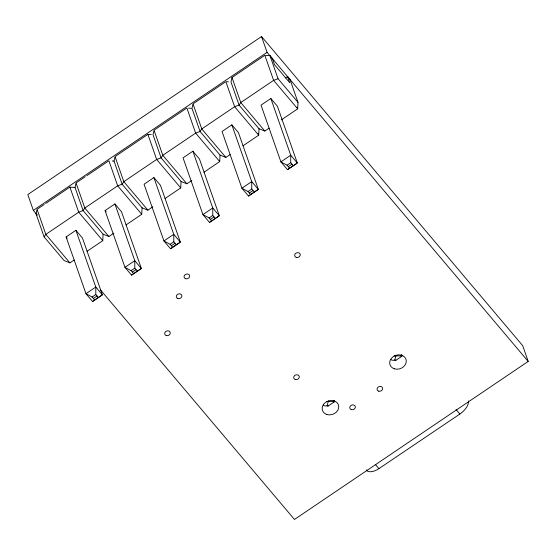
<?xml version="1.0" encoding="UTF-8"?>
<svg xmlns="http://www.w3.org/2000/svg" width="556" height="556" viewBox="0 0 556 556"><rect width="100%" height="100%" fill="white"/><g stroke="black" fill="none" stroke-linecap="round" stroke-linejoin="round"><path stroke-width="0.83" d="M87.042 251.284L102.756 240.665L103.075 234.18L83.122 210.564L75.032 187.469L75.88 183.709M126.031 224.923L141.738 214.296L142.065 207.812L122.111 184.196L114.022 161.101L114.863 157.348M165.021 198.555L180.728 187.935L181.047 181.451L161.094 157.834L153.011 134.74L153.852 130.98M204.003 172.193L219.717 161.574L220.037 155.089L200.084 131.466L191.994 108.378L188.574 108.135M281.266 119.95L297.689 108.844L273.621 80.356L264.844 55.287L231.998 77.499L230.983 82.01L239.066 105.105L259.02 128.721L258.7 135.205L242.993 145.832M285.478 77.965L287.605 76.526L289.919 79.265L298.009 102.36L297.689 108.844L297.119 107.225M328.443 400.869L327.067 405.706A7.527 3.962 -40 0 1 323.231 405.102M396.108 355.235L394.725 360.073A7.527 3.962 -40 0 1 390.889 359.468M74.191 259.979L69.91 262.877L64.086 260.542L44.133 236.925L36.05 213.831L36.891 210.071M192.167 107.621L192.842 104.618M44.133 236.925L45.842 234.389L78.688 212.177L83.122 210.564L84.825 208.027L117.67 185.815L122.111 184.196L123.814 181.659L156.66 159.447L161.094 157.834L162.797 155.298L195.649 133.086L200.084 131.466L201.786 128.929L234.632 106.717L239.066 105.105L240.776 102.568L273.621 80.356L278.056 78.743L298.009 102.36M92.546 301.491L102.374 294.847L82.496 238.1L75.915 230.309L66.094 236.953L85.965 293.7L92.546 301.491L102.374 294.847L95.792 287.056L75.915 230.309M131.536 275.123L141.356 268.485L121.486 211.732L114.904 203.941L105.077 210.585L124.954 267.332L131.536 275.123L141.356 268.485L134.774 260.688L114.904 203.941M170.525 248.761L180.346 242.117L160.475 185.37L153.894 177.579L144.067 184.224L163.937 240.97L170.525 248.761L180.346 242.117L173.764 234.326L153.894 177.579M209.508 222.4L219.335 215.756L199.458 159.009L192.876 151.218L183.056 157.862L202.926 214.609L209.508 222.4L219.335 215.756L212.753 207.965L192.876 151.218M248.497 196.032L258.318 189.387L238.448 132.641L231.866 124.85L222.039 131.494L241.916 188.241L248.497 196.032L258.318 189.387L251.736 181.597L231.866 124.85M287.48 169.67L297.307 163.026L277.437 106.279L270.848 98.488L261.028 105.133L280.898 161.879L287.48 169.67L297.307 163.026L290.725 155.235L270.848 98.488M100.573 289.975L294.471 519.464L528.2 361.414L522.668 345.623L261.529 36.536L27.8 194.586L33.332 210.376L37.252 215.019M33.332 210.376L267.061 52.327L261.529 36.536M44.202 204.49L37.057 209.32L45.842 234.389L69.91 262.877M45.627 203.524L69.91 187.108L75.032 187.469M85.332 176.676L76.047 182.959L84.825 208.027L108.893 236.508L113.89 233.131M86.757 175.717L108.893 160.747L117.67 185.815L141.738 214.296M151.301 134.621L147.882 134.378L115.036 156.59L123.814 181.659L147.882 210.147L152.879 206.769M225.138 82.135L193.008 103.868L201.786 128.929L225.854 157.417L230.135 154.519M181.047 181.451L186.865 183.786L191.869 180.401M259.02 128.721L264.844 131.056L269.125 128.158M92.129 297.015L95.813 294.527L95.792 287.056L85.965 293.7L92.129 297.015L94.596 299.941M131.119 270.654L134.802 268.166L134.774 260.688L124.954 267.332L131.119 270.654L133.586 273.573M170.101 244.292L173.785 241.797L173.764 234.326L163.937 240.97L170.101 244.292L172.569 247.211M209.091 217.924L212.774 215.436L212.753 207.965L202.926 214.609L209.091 217.924L211.558 220.85M248.08 191.563L251.764 189.068L251.736 181.597L241.916 188.241L248.08 191.563L250.547 194.482M287.063 165.201L290.746 162.706L290.725 155.235L280.898 161.879L287.063 165.201L289.53 168.12M93.366 298.475L97.05 295.987M132.349 272.113L136.032 269.625M171.338 245.752L175.022 243.257M210.328 219.384L214.011 216.896M249.31 193.022L252.994 190.534M288.3 166.661L291.983 164.166M327.957 406.123L334.107 401.981M395.622 360.49L401.773 356.34M366.202 469.938A13.17 6.929 -40 0 0 378.9 468.645L459.888 414.025A13.17 6.929 -40 0 0 468.493 400.945M401.752 354.971A7.527 1.258 56 0 1 400.876 355.923L394.141 355.882M334.093 400.605A7.527 1.258 56 0 1 333.218 401.557L326.483 401.522M265.698 55.35L269.966 55.649L272.28 58.387L274.476 64.656L289.801 82.795L287.605 76.526M228.419 81.829L225.854 81.656L234.632 106.717L258.7 135.205L258.137 133.593M112.312 160.983L114.022 161.101M220.037 155.089L225.854 157.417M142.065 207.812L147.882 210.147M103.075 234.18L108.893 236.508M267.061 52.327L528.2 361.414M264.844 131.056L240.776 102.568L231.998 77.499M290.746 162.706L293.214 165.625M251.764 189.068L254.231 191.994M219.717 161.574L195.649 133.086L186.872 108.017L154.019 130.229L162.797 155.298L186.865 183.786M212.774 215.436L215.241 218.355M180.728 187.935L156.66 159.447L147.882 134.378M173.785 241.797L176.259 244.723M105.077 210.585L106.175 211.885M134.802 268.166L137.269 271.085M102.756 240.665L78.688 212.177L69.91 187.108M66.094 236.953L67.193 238.246M36.05 213.831L36.974 214.929M95.813 294.527L98.28 297.446M456.073 409.487L459.888 414.025M375.634 464.753L378.9 468.645M269.966 55.649L278.056 78.743M328.137 405.463A7.527 1.258 56 0 1 327.067 405.706M334.093 400.369A7.527 3.962 -40 0 1 333.218 401.557M401.752 354.735A7.527 3.962 -40 0 1 400.876 355.923M395.796 359.829A7.527 1.258 56 0 1 394.725 360.073M394.315 368.795A8.458 7.026 -19.3 0 0 406.276 360.705A8.458 7.026 -19.3 0 0 393.356 356.535A8.458 7.026 -19.3 0 0 394.315 368.795M326.782 414.463A8.458 7.026 -19.3 0 0 338.743 406.373A8.458 7.026 -19.3 0 0 325.816 402.203A8.458 7.026 -19.3 0 0 326.782 414.463M296.223 257.365A2.856 2.377 -19.3 0 0 300.261 254.634A2.856 2.377 -19.3 0 0 295.896 253.223A2.856 2.377 -19.3 0 0 296.223 257.365M295.25 379.491A2.856 2.377 -19.3 0 0 299.295 376.753A2.856 2.377 -19.3 0 0 294.93 375.349A2.856 2.377 -19.3 0 0 295.25 379.491M351.322 409.598A2.856 2.377 -19.3 0 0 355.36 406.86A2.856 2.377 -19.3 0 0 350.996 405.456A2.856 2.377 -19.3 0 0 351.322 409.598M177.85 298.537A2.856 2.377 -19.3 0 0 181.895 295.806A2.856 2.377 -19.3 0 0 177.531 294.402A2.856 2.377 -19.3 0 0 177.85 298.537M378.608 391.139A2.856 2.377 -19.3 0 0 382.653 388.408A2.856 2.377 -19.3 0 0 378.288 386.997A2.856 2.377 -19.3 0 0 378.608 391.139M185.614 278.716A2.856 2.377 -19.3 0 0 189.652 275.984A2.856 2.377 -19.3 0 0 185.287 274.574A2.856 2.377 -19.3 0 0 185.614 278.716M166.237 335.546A2.856 2.377 -19.3 0 0 170.275 332.815A2.856 2.377 -19.3 0 0 165.91 331.404A2.856 2.377 -19.3 0 0 166.237 335.546"/></g></svg>
